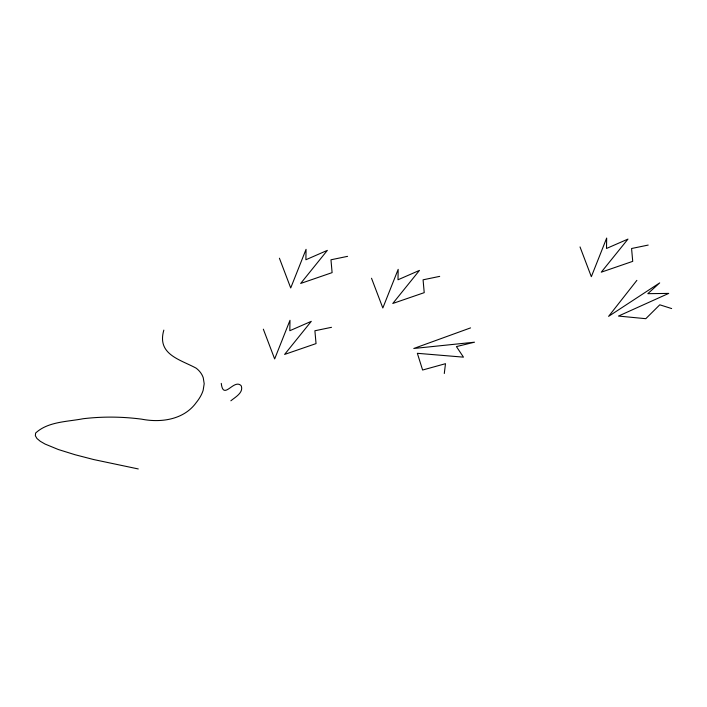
<?xml version="1.0" encoding="UTF-8"?>
<svg xmlns="http://www.w3.org/2000/svg" width="707" height="707" viewBox="0 0 707 707"><rect width="100%" height="100%" fill="white"/><g stroke="black" fill="none" stroke-linecap="round" stroke-linejoin="round"><path stroke-width="1.06" d="M444.288 373.517L445.49 363.69L422.609 370.026L417.351 353.306L463.465 357.15L456.422 346.589L474.512 342.197L413.789 348.48L470.57 327.889M163.83 330.107C156.689 354.525 180.038 359.412 196.113 368.144A65.415 34.466 -19.6 0 1 203.263 377.821L204.19 383.742L203.165 390.229A60.457 31.859 -19.6 0 1 199.224 398.474A62.508 32.937 -19.6 0 1 196.316 402.477C184.014 419.684 161.214 422.972 141.647 419.163C122.24 416.617 102.55 416.405 83.108 418.738C67.227 421.814 48.041 421.505 35.606 433.064L35.35 435.777L36.976 438.526L40.281 441.292L45.071 444.058L58.292 449.502L75.039 454.725L93.704 459.559L138.263 468.944M636.874 280.361L608.594 316.365L659.693 282.897L647.815 293.679L668.716 293.405L618.475 316.064L645.8 318.689L659.79 304.805L671.65 308.57M230.862 400.798C235.184 397.175 243.526 392.818 241.361 386.119A14.723 7.759 -19.6 0 0 240.521 385.138C233.31 379.465 223.324 400.781 221.264 383.371M347.579 256.349L330.964 259.787L332.104 272.628L300.669 283.454L327.35 250.375L305.884 259.752L306.06 249.332L290.718 287.97L279.406 258.205M439.692 276.375L423.078 279.813L424.218 292.654L392.783 303.48L419.463 270.401L397.997 279.778L398.174 269.358L382.832 307.996L371.52 278.24M648.195 245.073L631.572 248.511L632.721 261.351L601.277 272.177L627.966 239.099L606.5 248.475L606.677 238.056L591.335 276.693L580.023 246.929M331.512 327.314L314.898 330.761L316.038 343.602L284.603 354.428L311.283 321.34L289.817 330.717L289.994 320.298L274.652 358.944L263.34 329.179"/></g></svg>
